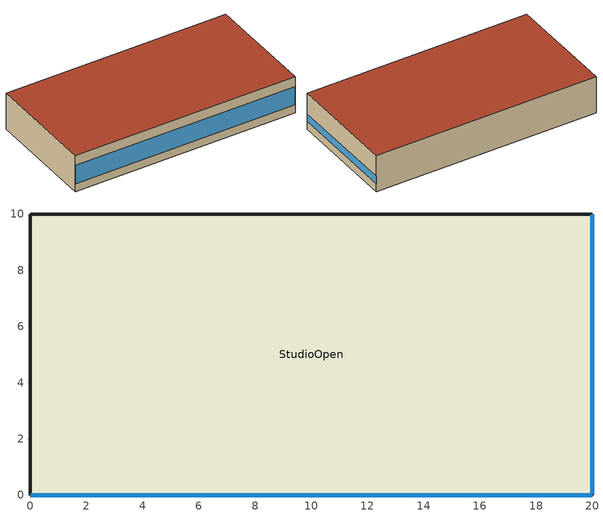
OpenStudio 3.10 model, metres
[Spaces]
StudioOpen
 floor ground: 0,0 0,10 20,10 20,0 z0
 wall outside: 0,10 0,0 20,0 20,10 0,10 z0:3.4
 window: 0.03,0 19.97,0 z0.76:2.47; 20,0.03 20,9.97 z0.76:1.45
 roof outside: 20,0 20,10 0,10 0,0 z3.4
[Building]
Building 1: Default Construction Set=StudioInit Default Constructions; Default Schedule Set=StudioInit Defaults
[Material] Roughness=MediumSmooth; Density {kg/m3}=800; Specific Heat {J/kg-K}=900
Name | Thickness {m} | Conductivity {W/m-K}
StudioInit Wall Material | 0.2 | 0.95
StudioInit Roof Material | 0.18 | 0.45
StudioInit Floor Material | 0.16 | 1.15
[Construction]
StudioInit Wall: StudioInit Wall Material
StudioInit Roof: StudioInit Roof Material
StudioInit Floor: StudioInit Floor Material
StudioInit Window: StudioInit Window Glazing
[WindowMaterial:SimpleGlazingSystem]
StudioInit Window Glazing: U-Factor {W/m2-K}=4.8; Solar Heat Gain Coefficient=0.35; Visible Transmittance=0.6
[DefaultSurfaceConstructions] Floor Construction=StudioInit Floor; Wall Construction=StudioInit Wall; Roof Ceiling Construction=StudioInit Roof
Default Surface Constructions 1; Default Surface Constructions 2
[DefaultSubSurfaceConstructions]
Default Sub Surface Constructions 1: Fixed Window Construction=StudioInit Window; Operable Window Construction=StudioInit Window
[DefaultConstructionSet]
StudioInit Default Constructions: Default Exterior Surface Constructions=Default Surface Constructions 1; Default Ground Contact Surface Constructions=Default Surface Constructions 2; Default Exterior SubSurface Constructions=Default Sub Surface Constructions 1
[BuildingStory]
Story 1: Nominal Z Coordinate {m}=0
[SpaceType]
StudioInit
[Lights:Definition]
StudioInit LightsDef: Design Level Calculation Method=Watts/Area; Watts per Space Floor Area {W/m2}=13
[Lights]
StudioInit Lights: Lights Definition=StudioInit LightsDef; Space or SpaceType=StudioInit; Fraction Replaceable=1
[People:Definition]
StudioInit PeopleDef: Number of People Calculation Method=People/Area; People per Space Floor Area {person/m2}=0.05; Fraction Radiant=0.3
[People]
StudioInit People: People Definition=StudioInit PeopleDef; Space or SpaceType=StudioInit; Multiplier=1
[ElectricEquipment:Definition]
StudioInit EquipDef: Design Level Calculation Method=Watts/Area; Watts per Space Floor Area {W/m2}=7
[ElectricEquipment]
StudioInit Equip: Electric Equipment Definition=StudioInit EquipDef; Space or SpaceType=StudioInit
[Space]
StudioOpen: Space Type=StudioInit; Building Story=Story 1; Thermal Zone=StudioOpen Zone
[ThermalZone]
StudioOpen Zone: Thermostat=StudioOpen Zone Thermostat; Use Ideal Air Loads=No
[Sizing:Zone]
StudioOpen Zone: Zone Cooling Design Supply Air Temperature Input Method=SupplyAirTemperature; Zone Cooling Design Supply Air Temperature {C}=14; Zone Cooling Design Supply Air Temperature Difference {deltaC}=11.11; Zone Heating Design Supply Air Temperature Input Method=SupplyAirTemperature; Zone Heating Design Supply Air Temperature {C}=40; Zone Heating Design Supply Air Temperature Difference {deltaC}=11.11; Zone Cooling Design Supply Air Humidity Ratio {kg-H2O/kg-air}=0.0085; Zone Heating Design Supply Air Humidity Ratio {kg-H2O/kg-air}=0.008; Cooling Design Air Flow Method=DesignDay; Heating Design Air Flow Method=DesignDay; Account for Dedicated Outdoor Air System=No; Dedicated Outdoor Air System Control Strategy=NeutralSupplyAir; Dedicated Outdoor Air Low Setpoint Temperature for Design {C}=autosize; Dedicated Outdoor Air High Setpoint Temperature for Design {C}=autosize; Zone Load Sizing Method=Sensible Load Only No Latent Load; Zone Latent Cooling Design Supply Air Humidity Ratio Input Method=HumidityRatioDifference; Zone Cooling Design Supply Air Humidity Ratio Difference {kgWater/kgDryAir}=0.005; Zone Latent Heating Design Supply Air Humidity Ratio Input Method=HumidityRatioDifference; Zone Humidification Design Supply Air Humidity Ratio Difference {kgWater/kgDryAir}=0.005; Sizing Option=Coincident
[Zone equipment]
StudioOpen Zone: StudioOpen Zone Ideal Loads
[ThermostatSetpoint:DualSetpoint]
StudioOpen Zone Thermostat: Heating Setpoint Temperature Schedule=StudioOpen Zone Htg Sch; Cooling Setpoint Temperature Schedule=StudioOpen Zone Clg Sch
[DefaultScheduleSet]
StudioInit Defaults: Number of People Schedule=StudioInit Defaults Occupancy; People Activity Level Schedule=StudioInit Defaults Activity; Lighting Schedule=Studio Always On; Electric Equipment Schedule=StudioInit Defaults Equipment; Infiltration Schedule=StudioInit Defaults Infiltration
[Schedule:Ruleset]
Name | Default Day Schedule
StudioOpen Zone Htg Sch | Schedule Day 1
StudioOpen Zone Clg Sch | Schedule Day 2
Studio Always On | Schedule Day 3
StudioInit Defaults Occupancy | Schedule Day 4
StudioInit Defaults Activity | Schedule Day 5
StudioInit Defaults Equipment | Schedule Day 6
StudioInit Defaults Infiltration | Schedule Day 7
[Schedule:Day]
Schedule Day 1: 24, 0, 21
Schedule Day 2: 24, 0, 24
Schedule Day 3; Schedule Day 7: 24, 0, 1
Schedule Day 4; Schedule Day 6: 6, 0, 0.05, 8, 0, 0.25, 18, 0, 1, 22, 0, 0.2, 24, 0, 0.05
Schedule Day 5: 24, 0, 120
